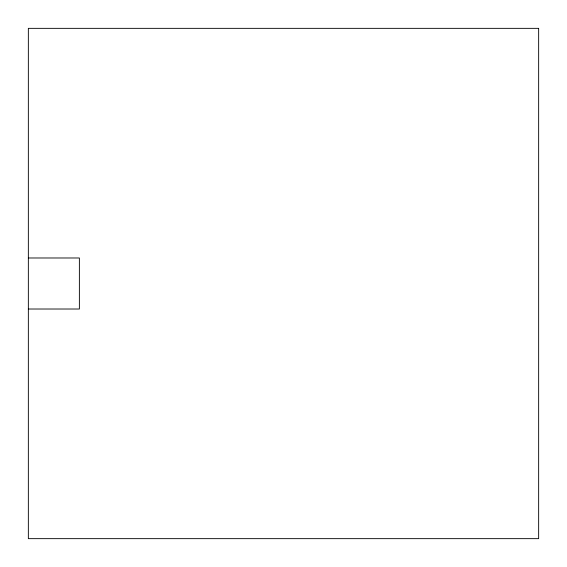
<?xml version="1.0" encoding="UTF-8"?>
<svg xmlns="http://www.w3.org/2000/svg" width="567" height="567" viewBox="0 0 567 567"><rect width="100%" height="100%" fill="white"/><g stroke="black" fill="none" stroke-linecap="round" stroke-linejoin="round"><path stroke-width="0.85" d="M28.35 257.985L79.38 257.985L79.38 309.015L28.35 309.015M538.65 28.35L28.35 28.35L28.35 538.65L538.65 538.65L538.65 28.35"/></g></svg>
